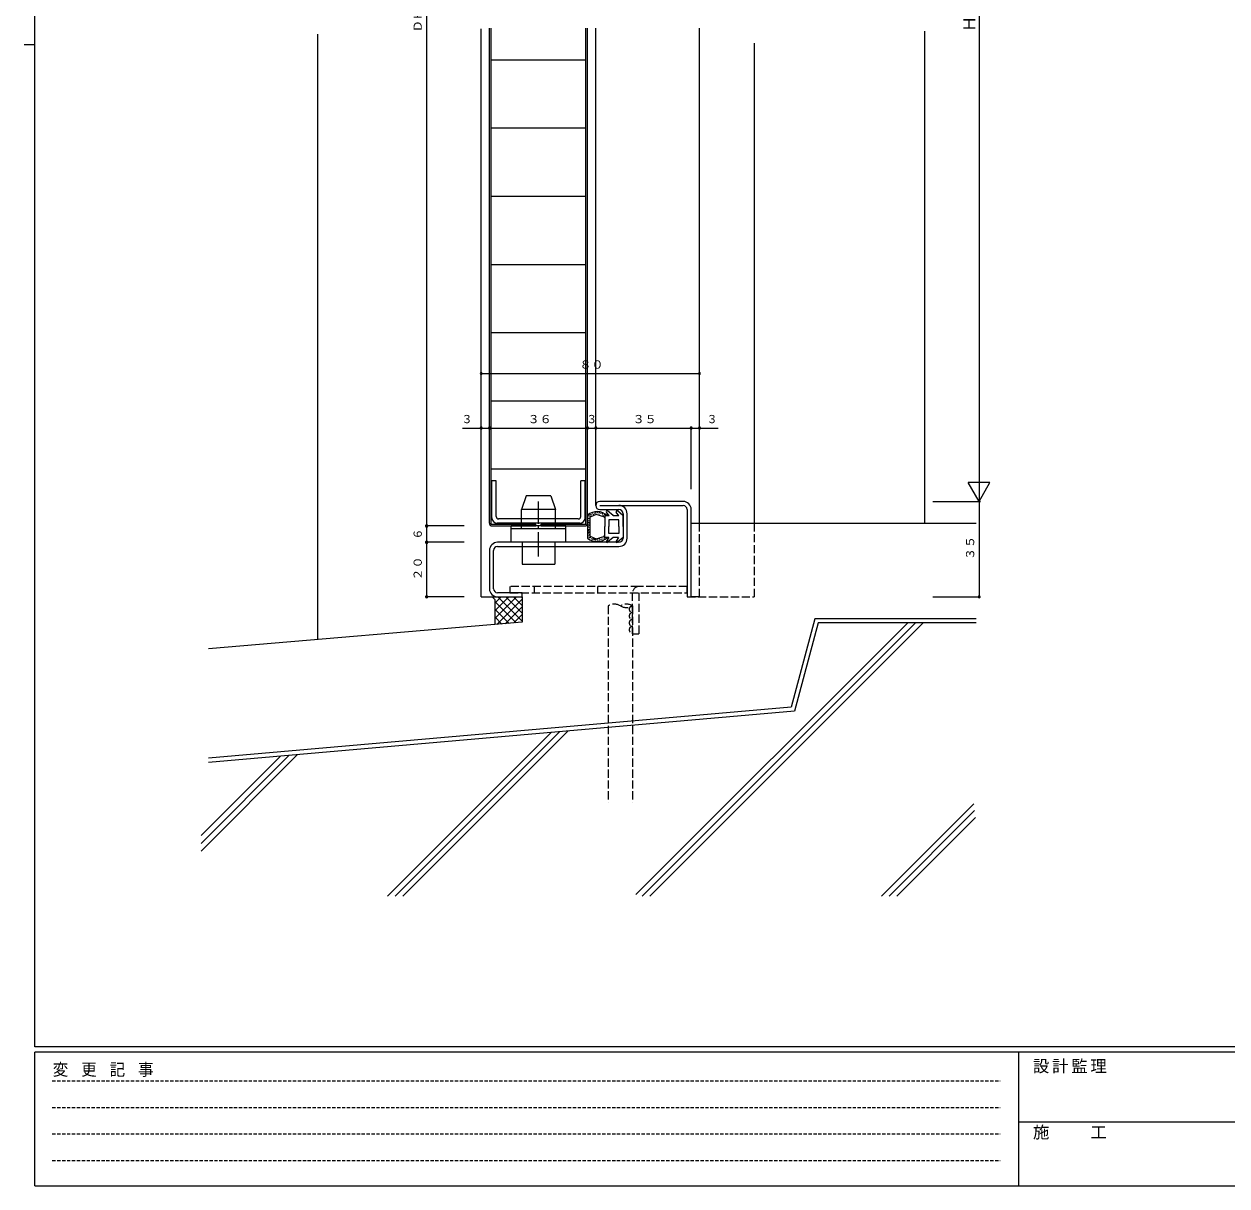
# Model space of a CAD drawing. Units: millimetres on the paper. Extents: x -594 to 516, y -420 to 369.
# Drawn here: x -594.5 to -153.5, y -420.5 to 5.5 of the extents above; entities that cross this region are included whole.
import ezdxf
from ezdxf.enums import TextEntityAlignment as Align

# ---------------------------------------------------------------- set-up
doc = ezdxf.new("R2010")
doc.units = ezdxf.units.MM
for name, pattern in [('CHAIN2', [12, 9, -1, 1, -1]), ('DASHED1', [1.8, 1.2, -0.6]), ('DASHED3', [4, 3, -1])]:
    doc.linetypes.add(name, pattern=pattern)
for name, color, linetype, lineweight in [('0-1_USER1', 7, 'Continuous', 9), ('0-3_YKK_11', 6, 'Continuous', 9), ('0-4_YKK_12', 7, 'Continuous', 9), ('0-5_YSS_K', 2, 'Continuous', 9), ('0-6_YKK_13', 3, 'Continuous', 9), ('0-7_YKK_D', 4, 'Continuous', 9)]:
    doc.layers.add(name, color=color, linetype=linetype, lineweight=lineweight)
doc.styles.add('ＭＳ ゴシック', font='')
doc.styles.get('ＭＳ ゴシック').set_extended_font_data('MS Gothic')

msp = doc.modelspace()

# ---------------------------------------------------------------- linework, layer by layer
at = {"layer": '0-1_USER1'}
for p, q in [((-590.58, -369.54), (-590.58, 365.46)), ((-594.5, -2.04), (-590.58, -2.04)), ((487.42, -369.54), (-590.58, -369.54)), ((-590.58, -420.5), (-590.58, -371.5)), ((434.5, -371.5), (-590.58, -371.5)), ((-229.94, -371.5), (-229.94, -420.5)), ((-229.94, -396.979), (-49.62, -396.979)), ((-590.58, -420.5), (434.5, -420.5))]:
    msp.add_line(p, q, dxfattribs=at)
at = {"layer": '0-1_USER1', "linetype": 'DASHED1'}
for p, q in [((-584.142, -382.017), (-236.673, -382.017)), ((-584.142, -391.717), (-236.673, -391.717)), ((-584.142, -401.417), (-236.673, -401.417)), ((-584.142, -411.117), (-236.673, -411.117))]:
    msp.add_line(p, q, dxfattribs=at)
at = {"layer": '0-3_YKK_11'}
for p, q in [((-446.914, 191.457), (-446.914, -178.543)), ((-244.414, 180.457), (-244.414, -169.543)), ((-426.914, -122.643), (-346.914, -122.643)), ((-433.814, -142.643), (-423.914, -142.643)), ((-423.914, -142.643), (-387.914, -142.643)), ((-387.914, -142.643), (-384.914, -142.643)), ((-384.914, -142.643), (-349.914, -142.643)), ((-349.914, -165.043), (-349.914, -142.143)), ((-349.914, -142.643), (-340.014, -142.643)), ((-244.414, -169.543), (-248.414, -162.615)), ((-240.414, -162.615), (-248.414, -162.615)), ((-244.414, -169.543), (-240.414, -162.615)), ((-261.414, -169.543), (-243.914, -169.543)), ((-244.414, -169.543), (-244.414, -204.543)), ((-433.225, -178.543), (-447.414, -178.543)), ((-433.225, -178.543), (-447.414, -178.543)), ((-433.225, -184.543), (-447.414, -184.543)), ((-433.225, -184.543), (-447.414, -184.543)), ((-433.225, -204.543), (-447.414, -204.543)), ((-261.414, -204.543), (-243.914, -204.543))]:
    msp.add_line(p, q, dxfattribs=at)
msp.add_lwpolyline([(-446.914, -178.543), (-446.914, -184.543), (-446.914, -204.543)], dxfattribs=at)
for centre, start, end in [((-426.914, -122.643), 0, 180), ((-426.914, -122.643), 180, 0), ((-346.914, -122.643), 0, 180), ((-346.914, -122.643), 180, 0), ((-426.914, -142.643), 0, 180), ((-426.914, -142.643), 180, 0), ((-423.914, -142.643), 0, 180), ((-423.914, -142.643), 0, 180), ((-423.914, -142.643), 180, 0), ((-423.914, -142.643), 180, 0), ((-387.914, -142.643), 0, 180), ((-387.914, -142.643), 0, 180), ((-387.914, -142.643), 180, 0), ((-387.914, -142.643), 180, 0), ((-384.914, -142.643), 0, 180), ((-384.914, -142.643), 0, 180), ((-384.914, -142.643), 180, 0), ((-384.914, -142.643), 180, 0), ((-349.914, -142.643), 0, 180), ((-349.914, -142.643), 0, 180), ((-349.914, -142.643), 180, 0), ((-349.914, -142.643), 180, 0), ((-346.914, -142.643), 0, 180), ((-346.914, -142.643), 180, 0), ((-446.914, -178.543), 0, 180), ((-446.914, -178.543), 0, 180), ((-446.914, -178.543), 180, 0), ((-446.914, -178.543), 180, 0), ((-446.914, -184.543), 0, 180), ((-446.914, -184.543), 0, 180), ((-446.914, -184.543), 180, 0), ((-446.914, -184.543), 180, 0), ((-446.914, -204.543), 0, 180), ((-446.914, -204.543), 180, 0), ((-244.414, -204.543), 0, 180), ((-244.414, -204.543), 180, 0)]:
    msp.add_arc(centre, 0.375, start, end, dxfattribs=at)
at = {"layer": '0-4_YKK_12'}
for p, q in [((-421.413, -161.943), (-423.013, -161.943)), ((-423.013, -175.543), (-423.013, -161.943)), ((-421.413, -175.043), (-421.413, -161.943)), ((-388.814, -161.943), (-390.414, -161.943)), ((-390.414, -175.043), (-390.414, -161.943)), ((-388.814, -175.543), (-388.814, -161.943)), ((-352.914, -169.543), (-383.414, -169.543)), ((-383.413, -171.043), (-352.914, -171.043)), ((-391.314, -175.943), (-420.536, -175.943)), ((-383.413, -172.543), (-376.413, -172.543)), ((-374.914, -174.043), (-374.914, -183.043)), ((-373.414, -183.043), (-373.414, -174.043)), ((-351.414, -172.543), (-351.414, -204.543)), ((-349.914, -204.543), (-349.914, -172.543)), ((-390.814, -177.543), (-421.048, -177.543)), ((-376.414, -184.543), (-420.914, -184.543)), ((-423.914, -187.543), (-423.914, -201.543)), ((-422.414, -201.543), (-422.414, -187.543)), ((-420.914, -186.043), (-376.414, -186.043)), ((-411.914, -203.043), (-420.914, -203.043)), ((-420.914, -204.543), (-411.914, -204.543)), ((-411.914, -204.543), (-411.914, -203.043)), ((-351.414, -204.543), (-349.914, -204.543))]:
    msp.add_line(p, q, dxfattribs=at)
for centre, radius, start, end in [((-383.414, -171.043), 1.5, 90, 270), ((-376.414, -174.043), 3, 0, 90), ((-352.914, -172.543), 3, 359.99969, 90), ((-352.914, -172.543), 1.5, 0, 90), ((-421.013, -175.543), 2, 180.00049, 270), ((-420.513, -175.043), 0.9, 180.00049, 270), ((-391.314, -175.043), 0.9, 270, 359.99954), ((-390.814, -175.543), 2, 270, 359.99954), ((-376.414, -174.043), 1.5, 0, 90), ((-420.914, -187.543), 3, 90, 180.00029), ((-376.414, -183.043), 1.5, 270, 0), ((-376.414, -183.043), 3, 270, 0), ((-420.914, -187.543), 1.5, 90, 180), ((-420.914, -201.543), 3, 180.00029, 270), ((-420.914, -201.543), 1.5, 180, 270)]:
    msp.add_arc(centre, radius, start, end, dxfattribs=at)
at = {"layer": '0-5_YSS_K'}
for p, q in [((-426.914, -204.543), (-426.914, 3.668)), ((-423.914, -177.543), (-423.914, 3.957)), ((-423.314, -177.943), (-423.314, 3.957)), ((-388.514, -138.618), (-388.514, 3.957)), ((-387.914, -138.618), (-387.914, 3.957)), ((-384.914, -138.618), (-384.914, 3.957)), ((-346.914, -177.543), (-346.914, 3.957)), ((-326.913, -1.543), (-326.914, -177.543)), ((-423.314, -7.643), (-388.514, -7.643)), ((-423.314, -32.643), (-388.514, -32.643)), ((-423.314, -57.643), (-388.514, -57.643)), ((-423.314, -82.643), (-388.514, -82.643)), ((-423.314, -107.643), (-388.514, -107.643)), ((-423.314, -132.643), (-388.514, -132.643)), ((-388.514, -177.943), (-388.514, -137.073)), ((-387.914, -177.543), (-387.914, -137.073)), ((-384.914, -171.043), (-384.914, -137.073)), ((-423.314, -157.643), (-388.514, -157.643)), ((-423.314, -177.943), (-406.914, -177.943)), ((-422.914, -178.543), (-406.914, -178.543)), ((-406.914, -178.543), (-406.914, -177.943)), ((-404.914, -178.543), (-404.914, -177.943)), ((-404.914, -177.943), (-388.514, -177.943)), ((-404.914, -178.543), (-388.914, -178.543)), ((-426.914, -204.543), (-420.914, -204.543)), ((-346.914, -204.543), (-349.914, -204.543))]:
    msp.add_line(p, q, dxfattribs=at)
at = {"layer": '0-5_YSS_K', "linetype": 'DASHED3'}
for p, q in [((-346.914, -204.543), (-346.914, -177.543)), ((-326.914, -177.543), (-326.914, -204.543)), ((-351.413, -204.543), (-326.914, -204.543))]:
    msp.add_line(p, q, dxfattribs=at)
at = {"layer": '0-5_YSS_K'}
for centre, start, end in [((-422.914, -177.543), 180, 270), ((-388.914, -177.543), 270, 359.99911)]:
    msp.add_arc(centre, 1, start, end, dxfattribs=at)
at = {"layer": '0-6_YKK_13'}
for p, q in [((-486.912, 1.775), (-486.912, -220.176)), ((-264.414, 2.817), (-264.414, -177.543)), ((-349.914, -177.543), (-245.5, -177.543)), ((-422.914, -204.543), (-421.914, -205.543)), ((-421.914, -212.53), (-413.927, -204.543)), ((-421.914, -209.701), (-416.756, -204.543)), ((-421.914, -206.873), (-419.584, -204.543)), ((-421.914, -205.543), (-421.914, -214.718)), ((-421.914, -206.233), (-414.111, -214.035)), ((-421.212, -214.657), (-411.914, -205.358)), ((-420.775, -204.543), (-411.914, -213.404)), ((-417.946, -204.543), (-411.914, -210.576)), ((-415.118, -204.543), (-411.914, -207.748)), ((-412.29, -204.543), (-411.914, -204.919)), ((-411.914, -204.543), (-411.914, -213.843)), ((-421.914, -209.061), (-416.712, -214.263)), ((-418.113, -214.386), (-411.914, -208.186)), ((-415.013, -214.114), (-411.914, -211.015)), ((-411.914, -213.843), (-526.914, -223.554)), ((-421.914, -211.89), (-419.313, -214.491)), ((-270.562, -214.043), (-370.198, -313.679)), ((-267.734, -214.043), (-367.918, -314.228)), ((-264.905, -214.043), (-365.09, -314.228)), ((-304.593, -212.543), (-313.295, -245.018)), ((-303.442, -214.043), (-312.118, -246.421)), ((-245.5, -212.543), (-304.593, -212.543)), ((-245.5, -214.043), (-303.442, -214.043)), ((-313.295, -245.018), (-526.914, -263.707)), ((-312.118, -246.421), (-526.914, -265.213)), ((-401.247, -254.219), (-461.256, -314.228)), ((-398.148, -253.947), (-458.428, -314.228)), ((-395.048, -253.676), (-455.599, -314.228)), ((-494.235, -262.354), (-529.612, -297.731)), ((-497.335, -262.625), (-529.612, -294.903)), ((-500.435, -262.896), (-529.612, -292.074)), ((-246.375, -280.366), (-280.237, -314.228)), ((-277.409, -314.228), (-246.069, -282.888)), ((-274.58, -314.228), (-245.762, -285.409))]:
    msp.add_line(p, q, dxfattribs=at)
at = {"layer": '0-7_YKK_D'}
for p, q in [((-410.414, -167.543), (-412.164, -172.543)), ((-401.414, -167.543), (-410.414, -167.543)), ((-401.414, -167.543), (-399.664, -172.543)), ((-399.664, -172.543), (-412.164, -172.543)), ((-412.164, -179.543), (-412.164, -172.543)), ((-399.664, -179.543), (-399.664, -172.543)), ((-387.914, -174.556), (-387.914, -183.042)), ((-387.88, -175.195), (-387.88, -174.995)), ((-387.618, -174.765), (-387.618, -174.565)), ((-387.505, -175.875), (-387.505, -175.675)), ((-387.219, -175.071), (-387.219, -174.871)), ((-387.117, -174.884), (-387.117, -174.684)), ((-387.009, -174.467), (-387.009, -174.267)), ((-384.808, -174.317), (-386.914, -175.28)), ((-386.914, -182.318), (-386.914, -175.28)), ((-386.771, -175.004), (-386.771, -174.804)), ((-386.532, -174.598), (-386.532, -174.398)), ((-385.995, -174.193), (-385.995, -173.993)), ((-385.614, -174.407), (-385.614, -174.207)), ((-385.28, -173.99), (-385.28, -173.79)), ((-384.862, -173.966), (-384.862, -173.766)), ((-382.025, -175.224), (-384.808, -174.317)), ((-384.719, -173.668), (-384.719, -173.468)), ((-384.182, -173.632), (-384.182, -173.432)), ((-384.039, -173.835), (-384.039, -173.635)), ((-383.538, -174.24), (-383.538, -174.04)), ((-383.431, -173.68), (-383.431, -173.48)), ((-383.017, -174.037), (-383.017, -173.837)), ((-382.454, -174.096), (-382.454, -173.896)), ((-382.278, -174.577), (-382.278, -174.377)), ((-381.949, -174.87), (-381.949, -174.67)), ((-381.614, -174.799), (-381.614, -178.799)), ((-380.048, -174.799), (-381.614, -174.799)), ((-381.574, -174.518), (-381.574, -174.318)), ((-380.041, -174.877), (-381.009, -173.43)), ((-378.561, -174.717), (-380.567, -173.033)), ((-380.114, -176.299), (-380.114, -178.799)), ((-376.414, -176.299), (-380.114, -176.299)), ((-378.514, -174.799), (-378.561, -174.717)), ((-376.448, -174.799), (-378.514, -174.799)), ((-376.441, -174.877), (-377.409, -173.43)), ((-374.961, -174.717), (-376.967, -173.033)), ((-376.414, -178.799), (-376.414, -176.299)), ((-374.914, -174.799), (-374.961, -174.717)), ((-374.914, -178.703), (-374.914, -174.799)), ((-415.914, -184.543), (-415.914, -178.543)), ((-395.914, -178.543), (-415.914, -178.543)), ((-395.914, -179.543), (-415.914, -179.543)), ((-395.914, -184.543), (-395.914, -178.543)), ((-387.595, -178.932), (-387.595, -178.732)), ((-387.559, -180.201), (-387.559, -180.001)), ((-387.523, -178.199), (-387.523, -177.999)), ((-387.434, -176.787), (-387.434, -176.587)), ((-387.416, -179.932), (-387.416, -179.732)), ((-387.38, -177.377), (-387.38, -177.177)), ((-387.327, -180.558), (-387.327, -180.358)), ((-387.237, -177.806), (-387.237, -177.606)), ((-387.184, -178.485), (-387.184, -178.285)), ((-387.184, -179.271), (-387.184, -179.071)), ((-387.041, -176.715), (-387.041, -176.515)), ((-381.614, -182.799), (-381.614, -178.799)), ((-380.114, -181.299), (-380.114, -178.799)), ((-376.414, -178.799), (-376.414, -181.299)), ((-374.914, -178.703), (-374.914, -182.799)), ((-395.914, -184.543), (-415.914, -184.543)), ((-411.914, -184.543), (-411.914, -192.543)), ((-399.914, -184.543), (-399.914, -192.543)), ((-387.761, -182.781), (-387.761, -182.581)), ((-387.612, -181.273), (-387.612, -181.073)), ((-387.416, -182.006), (-387.416, -181.806)), ((-387.344, -181.005), (-387.344, -180.805)), ((-387.212, -182.686), (-387.212, -182.486)), ((-387.13, -181.72), (-387.13, -181.52)), ((-387.128, -183.032), (-387.128, -182.832)), ((-386.914, -182.318), (-384.808, -183.28)), ((-386.83, -182.841), (-386.83, -182.641)), ((-386.389, -183.366), (-386.389, -183.166)), ((-385.924, -183.306), (-385.924, -183.106)), ((-385.912, -183.58), (-385.912, -183.38)), ((-385.685, -183.342), (-385.685, -183.142)), ((-385.315, -183.747), (-385.315, -183.547)), ((-385.184, -183.473), (-385.184, -183.273)), ((-384.922, -183.879), (-384.922, -183.679)), ((-384.808, -183.28), (-382.025, -182.374)), ((-384.731, -183.676), (-384.731, -183.476)), ((-384.158, -183.891), (-384.158, -183.691)), ((-384.134, -183.712), (-384.134, -183.512)), ((-383.609, -183.318), (-383.609, -183.118)), ((-383.526, -184.081), (-383.526, -183.881)), ((-383.443, -183.545), (-383.443, -183.345)), ((-383.111, -183.55), (-383.111, -183.35)), ((-382.688, -183.503), (-382.688, -183.303)), ((-382.301, -183.444), (-382.301, -183.244)), ((-381.68, -183.116), (-381.68, -182.916)), ((-380.133, -182.799), (-381.614, -182.799)), ((-380.133, -182.799), (-381.034, -184.146)), ((-378.514, -182.799), (-380.592, -184.543)), ((-376.414, -181.299), (-380.114, -181.299)), ((-376.533, -182.799), (-378.514, -182.799)), ((-376.533, -182.799), (-377.435, -184.146)), ((-374.914, -182.799), (-376.992, -184.543)), ((-411.914, -192.543), (-399.914, -192.543))]:
    msp.add_line(p, q, dxfattribs=at)
at = {"layer": '0-7_YKK_D', "linetype": 'CHAIN2'}
msp.add_line((-405.914, -189.774), (-405.914, -169.632), dxfattribs=at)
at = {"layer": '0-7_YKK_D', "linetype": 'DASHED3'}
for p, q in [((-416.414, -200.743), (-416.414, -203.043)), ((-369.114, -200.743), (-416.414, -200.743)), ((-407.414, -203.043), (-407.414, -200.743)), ((-384.114, -203.043), (-384.114, -200.743)), ((-416.414, -203.043), (-351.414, -203.043)), ((-371.414, -218.043), (-371.414, -203.043)), ((-369.114, -203.043), (-369.114, -218.043)), ((-380.414, -207.827), (-380.414, -279.85)), ((-371.414, -207.827), (-371.414, -279.85)), ((-371.414, -218.043), (-369.114, -218.043))]:
    msp.add_line(p, q, dxfattribs=at)
msp.add_lwpolyline([(-351.414, -203.043), (-351.414, -200.743), (-369.114, -200.743)], dxfattribs=at)
at = {"layer": '0-7_YKK_D'}
for centre, radius, start, end in [((-384.414, -178.799), 5.5, 46.65823, 129.51962), ((-384.414, -178.799), 4.3, 49.3705, 56.24989), ((-380.76, -173.263), 0.3, 49.99756, 213.78885), ((-377.16, -173.263), 0.3, 49.99756, 213.78885), ((-384.414, -178.799), 5.5, 230.48035, 313.34175), ((-384.414, -178.799), 4.3, 303.74989, 310.62927), ((-380.785, -184.313), 0.3, 146.21114, 310.00243), ((-377.185, -184.313), 0.3, 146.21114, 310.00243)]:
    msp.add_arc(centre, radius, start, end, dxfattribs=at)
at = {"layer": '0-7_YKK_D', "linetype": 'DASHED3'}
for centre, radius, start, end in [((-369.114, -203.043), 2.3, 90, 180), ((-378.164, -211.724), 4.5, 60.00002, 119.99997), ((-373.664, -211.724), 4.5, 59.99997, 120.00002), ((-373.664, -203.93), 4.5, 239.99997, 300.00002), ((-371.414, -209.077), 1.25, 90, 270), ((-371.414, -211.577), 1.25, 90, 270), ((-371.414, -214.077), 1.25, 90, 270), ((-371.414, -216.577), 1.25, 90, 270)]:
    msp.add_arc(centre, radius, start, end, dxfattribs=at)

# ---------------------------------------------------------------- texts
at = {"layer": '0-1_USER1', "color": 3, "char_height": 4.399, "attachment_point": 7, "style": 'ＭＳ ゴシック'}
for s, insert in [('\\T1.17;設計監理', (-224.663, -379.246)), ('\\T1.22;\\W0.95;変\\~更\\~記\\~事', (-583.98, -380.525)), ('\\T1.17;施\u3000\u3000工', (-224.663, -403.496))]:
    msp.add_mtext(s, dxfattribs=dict(at, insert=insert))
at = {"layer": '0-3_YKK_11', "color": 7, "style": 'ＭＳ ゴシック', "width": 1.1}
for s, p in [('ＤＨ', (-447.814, 2.475)), ('３５', (-245.314, -191.025)), ('２０', (-447.814, -198.525))]:
    msp.add_text(s, height=2.933, rotation=90, dxfattribs=at).set_placement(p, align=Align.BOTTOM_LEFT)
at = {"layer": '0-3_YKK_11', "color": 3, "style": 'ＭＳ ゴシック'}
msp.add_text('Ｈ', height=4.399, rotation=90, dxfattribs=at).set_placement((-244.414, 2.512), align=Align.BOTTOM_LEFT)
at = {"layer": '0-3_YKK_11', "color": 7, "style": 'ＭＳ ゴシック', "width": 1.1}
for s, p in [('８０', (-390.895, -121.743)), ('３６', (-409.895, -141.743)), ('３５', (-371.395, -141.743))]:
    msp.add_text(s, height=2.933, dxfattribs=at).set_placement(p, align=Align.BOTTOM_LEFT)
at = {"layer": '0-3_YKK_11', "color": 7, "style": 'ＭＳ ゴシック'}
for p in [(-434.125, -141.743), (-388.395, -141.743), (-344.295, -141.743)]:
    msp.add_text('３', height=2.933, dxfattribs=at).set_placement(p, align=Align.BOTTOM_LEFT)
msp.add_text('６', height=2.933, rotation=90, dxfattribs=at).set_placement((-447.814, -183.525), align=Align.BOTTOM_LEFT)

doc.saveas('drawing.dxf')
